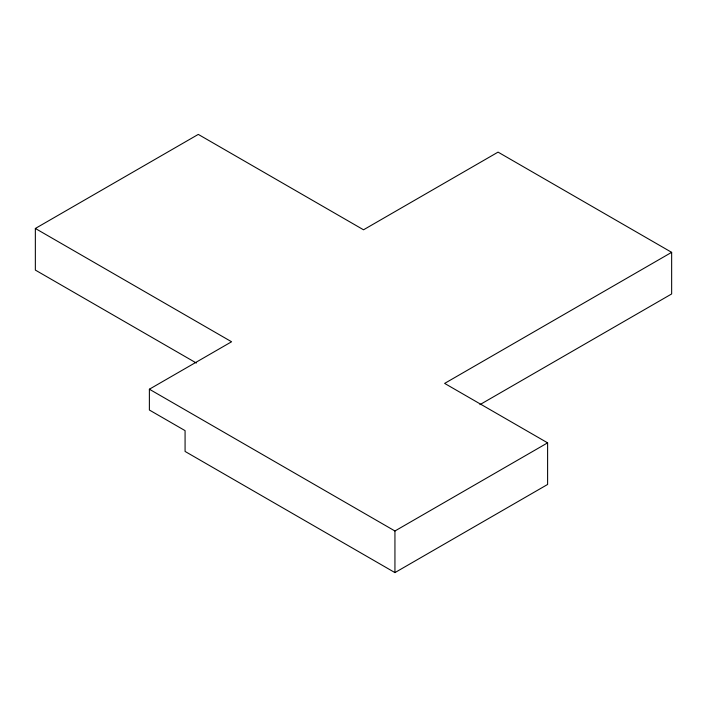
<?xml version="1.0" encoding="UTF-8"?>
<svg xmlns="http://www.w3.org/2000/svg" width="707" height="707" viewBox="0 0 707 707"><rect width="100%" height="100%" fill="white"/><g stroke="black" fill="none" stroke-linecap="round" stroke-linejoin="round"><path stroke-width="1.06" d="M196.334 363.027L35.35 270.083L35.35 228.467L198.287 134.401L363.531 229.793L498.064 152.12L671.65 252.337L671.65 293.953L479.929 404.643M671.65 252.337L444.632 383.406L547.607 442.847L547.607 484.463L394.939 572.599L185.075 451.437L185.075 430.634L149.38 410.025L149.38 389.212L231.578 341.764L35.35 228.467M149.38 389.212L394.939 530.992L547.607 442.847M394.939 530.992L394.939 572.599"/></g></svg>
